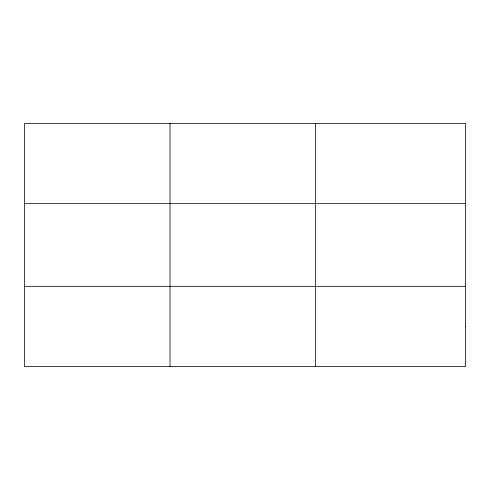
<?xml version="1.0" encoding="UTF-8"?>
<svg xmlns="http://www.w3.org/2000/svg" width="490" height="490" viewBox="0 0 490 490"><rect width="100%" height="100%" fill="white"/><g stroke="black" fill="none" stroke-linecap="round" stroke-linejoin="round"><path stroke-width="0.73" d="M170.03 366.569L170.03 123.431M315.56 366.569L315.56 123.431M24.5 203.668L465.5 203.668M24.5 286.332L465.5 286.332M465.5 326.45L465.5 366.569L24.5 366.569L24.5 123.431L465.5 123.431L465.5 326.45"/></g></svg>
